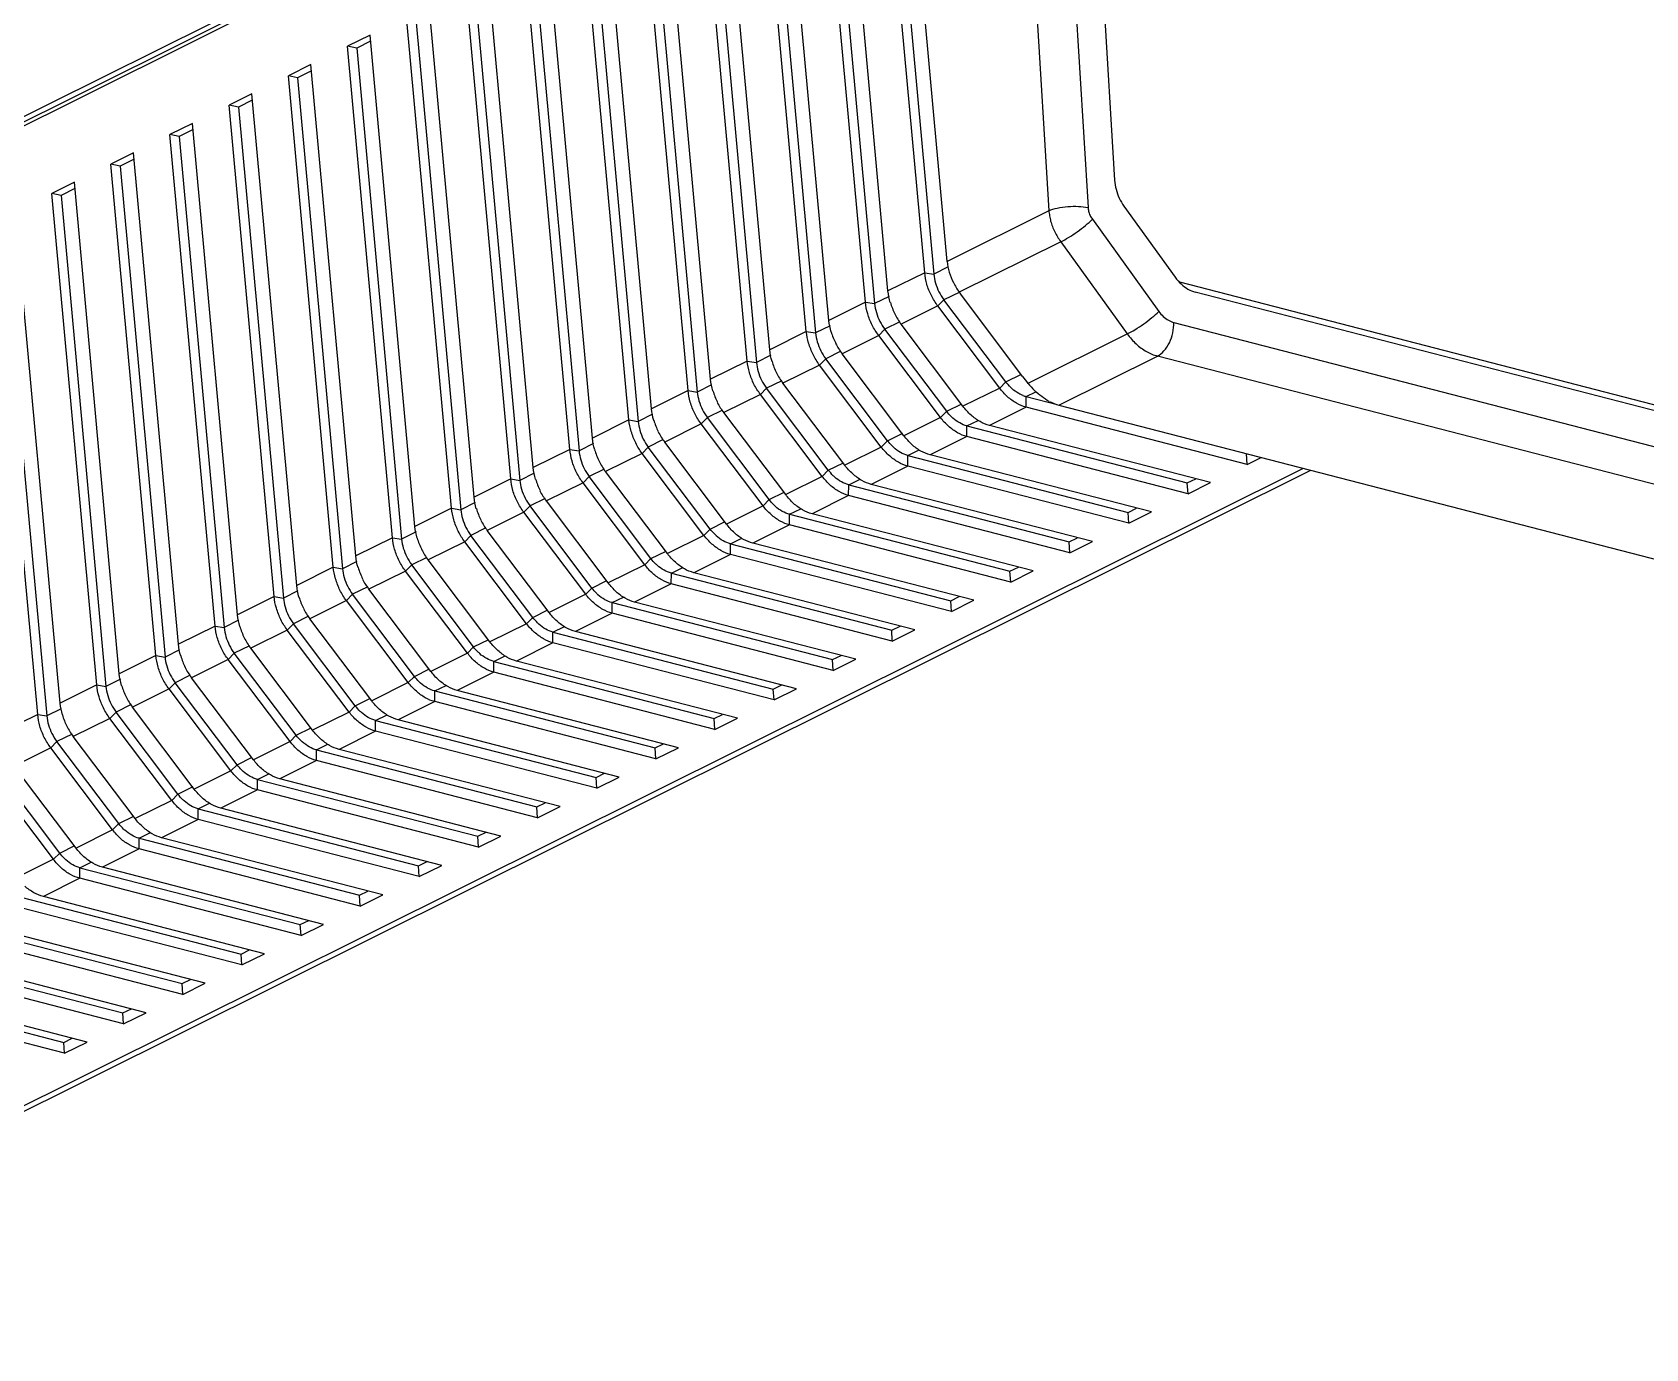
# Model space of a CAD drawing. Header units: millimetres. Extents: x 10368 to 13229, y -13270 to -11269.
# Drawn here: x 10599.3 to 10712.6, y -12783.4 to -12691 of the extents above; entities that cross this region are included whole.
import ezdxf

# ---------------------------------------------------------------- set-up
doc = ezdxf.new("R2010")
doc.units = ezdxf.units.MM

# ---------------------------------------------------------------- blocks, each defined once
blk = doc.blocks.new('*u3')
at = {"color": 7, "linetype": 'Continuous'}
for p, q in [((196.02, 80.78), (16.65, -8.53)), ((197.41, 81.11), (17.13, -8.66)), ((32.91, -12.73), (-218.8, 52.31)), ((-225.15, 49.14), (26.55, -15.9)), ((25.49, -18.07), (-226.21, 46.97)), ((-224.7, 44.27), (24.11, -20.03)), ((35.4, -63.03), (231.58, 34.65)), ((231.97, 35.08), (35.83, -62.58)), ((232.04, 34.53), (35.87, -63.15)), ((97.09, 29.09), (95.63, 28.37)), ((95.63, 28.37), (109.9, 24.68)), ((97.13, 28.39), (96.59, 28.12)), ((97.09, 29.09), (97.13, 28.39)), ((97.09, 29.09), (111.36, 25.41)), ((111.36, 24.72), (97.13, 28.39)), ((93.27, 27.19), (91.82, 26.47)), ((93.27, 27.19), (93.32, 26.49)), ((93.27, 27.19), (107.54, 23.51)), ((91.82, 26.47), (106.09, 22.78)), ((93.32, 26.49), (92.77, 26.22)), ((107.54, 22.82), (93.32, 26.49)), ((89.46, 25.29), (88, 24.57)), ((89.46, 25.29), (89.5, 24.59)), ((89.46, 25.29), (103.73, 21.61)), ((88, 24.57), (102.27, 20.88)), ((89.5, 24.59), (88.96, 24.32)), ((103.72, 20.92), (89.5, 24.59)), ((85.64, 23.39), (84.18, 22.67)), ((85.64, 23.39), (85.68, 22.69)), ((85.64, 23.39), (99.91, 19.71)), ((84.18, 22.67), (98.45, 18.98)), ((85.68, 22.69), (85.14, 22.42)), ((99.91, 19.02), (85.68, 22.69)), ((81.82, 21.49), (80.37, 20.77)), ((81.82, 21.49), (81.87, 20.79)), ((81.82, 21.49), (96.09, 17.8)), ((80.37, 20.77), (94.64, 17.08)), ((81.87, 20.79), (81.32, 20.52)), ((96.09, 17.12), (81.87, 20.79)), ((78.01, 19.59), (76.55, 18.87)), ((76.55, 18.87), (90.82, 15.18)), ((78.05, 18.89), (77.51, 18.62)), ((78.01, 19.59), (78.05, 18.89)), ((78.01, 19.59), (92.28, 15.9)), ((92.27, 15.22), (78.05, 18.89)), ((96.09, 17.8), (98.45, 18.98)), ((96.09, 17.8), (96.09, 17.12)), ((97.8, 16.57), (100.16, 17.75)), ((74.19, 17.69), (72.73, 16.97)), ((72.73, 16.97), (87, 13.28)), ((74.23, 16.99), (73.69, 16.72)), ((74.19, 17.69), (74.23, 16.99)), ((74.19, 17.69), (88.46, 14)), ((88.46, 13.32), (74.23, 16.99)), ((92.28, 15.9), (94.64, 17.08)), ((96.09, 17.12), (95.36, 16.75)), ((70.37, 15.79), (68.92, 15.07)), ((70.37, 15.79), (70.42, 15.09)), ((70.37, 15.79), (84.64, 12.1)), ((92.28, 15.9), (92.27, 15.22)), ((93.98, 14.67), (96.34, 15.85)), ((96.34, 15.85), (100.34, 10.56)), ((97.4, 16.17), (96.43, 15.68)), ((97.8, 16.57), (97.4, 16.17)), ((97.4, 16.17), (101.39, 10.88)), ((97.8, 16.57), (101.79, 11.28)), ((68.92, 15.07), (83.19, 11.38)), ((70.42, 15.09), (69.87, 14.82)), ((84.64, 11.42), (70.42, 15.09)), ((88.46, 14), (90.82, 15.18)), ((92.27, 15.22), (91.54, 14.85)), ((93.98, 14.67), (93.59, 14.27)), ((93.98, 14.67), (97.97, 9.38)), ((66.56, 13.89), (65.1, 13.17)), ((66.56, 13.89), (66.6, 13.19)), ((66.56, 13.89), (80.83, 10.2)), ((88.46, 14), (88.46, 13.32)), ((90.16, 12.77), (92.53, 13.95)), ((92.53, 13.95), (96.52, 8.66)), ((93.59, 14.27), (92.61, 13.78)), ((93.59, 14.27), (97.58, 8.98)), ((65.1, 13.17), (79.37, 9.48)), ((66.6, 13.19), (66.06, 12.92)), ((80.82, 9.52), (66.6, 13.19)), ((84.64, 12.1), (87, 13.28)), ((88.46, 13.32), (87.72, 12.95)), ((90.16, 12.77), (89.77, 12.37)), ((90.16, 12.77), (94.16, 7.48)), ((62.74, 11.99), (61.28, 11.27)), ((62.74, 11.99), (62.78, 11.29)), ((62.74, 11.99), (77.01, 8.3)), ((84.64, 12.1), (84.64, 11.42)), ((86.35, 10.87), (88.71, 12.05)), ((88.71, 12.05), (92.7, 6.76)), ((89.77, 12.37), (88.79, 11.88)), ((89.77, 12.37), (93.76, 7.08)), ((61.28, 11.27), (75.55, 7.58)), ((62.78, 11.29), (62.24, 11.02)), ((77.01, 7.62), (62.78, 11.29)), ((80.83, 10.2), (83.19, 11.38)), ((84.64, 11.42), (83.91, 11.05)), ((85.95, 10.47), (84.98, 9.98)), ((86.35, 10.87), (85.95, 10.47)), ((85.95, 10.47), (89.94, 5.18)), ((86.35, 10.87), (90.34, 5.58)), ((97.97, 9.38), (100.34, 10.56)), ((58.92, 10.09), (57.47, 9.37)), ((58.97, 9.39), (58.42, 9.12)), ((58.92, 10.09), (58.97, 9.39)), ((58.92, 10.09), (73.19, 6.4)), ((73.19, 5.71), (58.97, 9.39)), ((77.01, 8.3), (79.37, 9.48)), ((80.82, 9.52), (80.09, 9.15)), ((80.83, 10.2), (80.82, 9.52)), ((82.53, 8.97), (84.89, 10.15)), ((84.89, 10.15), (88.89, 4.86)), ((97.97, 9.38), (97.58, 8.98)), ((57.47, 9.37), (71.74, 5.68)), ((82.14, 8.57), (81.16, 8.08)), ((82.53, 8.97), (82.14, 8.57)), ((82.14, 8.57), (86.13, 3.28)), ((82.53, 8.97), (86.52, 3.68)), ((94.16, 7.48), (96.52, 8.66)), ((96.6, 8.49), (97.58, 8.98)), ((98.82, 7.23), (101.18, 8.4)), ((55.11, 8.19), (53.65, 7.47)), ((53.65, 7.47), (67.92, 3.78)), ((55.15, 7.49), (54.61, 7.22)), ((55.11, 8.19), (55.15, 7.49)), ((55.11, 8.19), (69.38, 4.5)), ((69.37, 3.81), (55.15, 7.49)), ((73.19, 6.4), (75.55, 7.58)), ((77.01, 7.62), (76.27, 7.25)), ((77.01, 8.3), (77.01, 7.62)), ((78.72, 7.07), (81.08, 8.25)), ((81.08, 8.25), (85.07, 2.95)), ((94.16, 7.48), (93.76, 7.08)), ((97.3, 6.86), (98.23, 7.32)), ((101.13, -24.36), (98.23, 7.32)), ((98.82, 7.23), (98.23, 7.32)), ((51.29, 6.29), (49.84, 5.57)), ((51.29, 6.29), (51.34, 5.59)), ((51.29, 6.29), (65.56, 2.6)), ((73.19, 6.4), (73.19, 5.71)), ((74.9, 5.17), (77.26, 6.35)), ((77.26, 6.35), (81.25, 1.05)), ((78.32, 6.67), (77.34, 6.18)), ((78.72, 7.07), (78.32, 6.67)), ((78.32, 6.67), (82.31, 1.38)), ((78.72, 7.07), (82.71, 1.78)), ((90.34, 5.58), (92.7, 6.76)), ((92.78, 6.59), (93.76, 7.08)), ((95, 5.32), (97.37, 6.5)), ((97.37, 6.5), (100.27, -25.21)), ((98.82, 7.23), (101.73, -24.48)), ((49.84, 5.57), (64.11, 1.88)), ((51.34, 5.59), (50.79, 5.32)), ((65.56, 1.91), (51.34, 5.59)), ((69.38, 4.5), (71.74, 5.68)), ((73.19, 5.71), (72.46, 5.35)), ((90.34, 5.58), (89.94, 5.18)), ((93.48, 4.96), (94.41, 5.42)), ((97.31, -26.26), (94.41, 5.42)), ((95, 5.32), (94.41, 5.42)), ((95, 5.32), (97.91, -26.39)), ((47.47, 4.39), (46.02, 3.66)), ((47.47, 4.39), (47.52, 3.69)), ((47.47, 4.39), (61.74, 0.7)), ((69.38, 4.5), (69.37, 3.81)), ((71.08, 3.27), (73.44, 4.45)), ((73.44, 4.45), (77.44, -0.85)), ((74.5, 4.77), (73.53, 4.28)), ((74.9, 5.17), (74.5, 4.77)), ((74.5, 4.77), (78.49, -0.53)), ((74.9, 5.17), (78.89, -0.12)), ((86.52, 3.68), (88.89, 4.86)), ((88.97, 4.69), (89.94, 5.18)), ((91.19, 3.42), (93.55, 4.6)), ((93.55, 4.6), (96.45, -27.11)), ((46.02, 3.66), (60.29, -0.02)), ((47.52, 3.69), (46.97, 3.42)), ((61.74, 0.01), (47.52, 3.69)), ((65.56, 2.6), (67.92, 3.78)), ((69.37, 3.81), (68.64, 3.45)), ((71.08, 3.27), (70.69, 2.87)), ((71.08, 3.27), (75.07, -2.02)), ((85.15, 2.79), (86.13, 3.28)), ((86.52, 3.68), (86.13, 3.28)), ((89.67, 3.06), (90.6, 3.52)), ((93.5, -28.16), (90.6, 3.52)), ((91.19, 3.42), (90.6, 3.52)), ((91.19, 3.42), (94.09, -28.29)), ((43.66, 2.49), (42.2, 1.76)), ((43.66, 2.49), (43.7, 1.79)), ((43.66, 2.49), (57.93, -1.2)), ((65.56, 2.6), (65.56, 1.91)), ((67.27, 1.37), (69.63, 2.55)), ((69.63, 2.55), (73.62, -2.75)), ((70.69, 2.87), (69.71, 2.38)), ((70.69, 2.87), (74.68, -2.43)), ((82.71, 1.78), (85.07, 2.95)), ((87.37, 1.52), (89.73, 2.7)), ((89.73, 2.7), (92.64, -29.01)), ((42.2, 1.76), (56.47, -1.92)), ((43.7, 1.79), (43.16, 1.52)), ((57.92, -1.89), (43.7, 1.79)), ((61.74, 0.7), (64.11, 1.88)), ((65.56, 1.91), (64.82, 1.55)), ((67.27, 1.37), (66.87, 0.97)), ((67.27, 1.37), (71.26, -3.92)), ((78.89, -0.12), (81.25, 1.05)), ((81.33, 0.89), (82.31, 1.38)), ((82.71, 1.78), (82.31, 1.38)), ((85.85, 1.15), (86.78, 1.62)), ((89.68, -30.06), (86.78, 1.62)), ((87.37, 1.52), (86.78, 1.62)), ((87.37, 1.52), (90.28, -30.19)), ((39.84, 0.59), (38.39, -0.14)), ((39.84, 0.59), (39.89, -0.11)), ((39.84, 0.59), (54.11, -3.1)), ((61.74, 0.01), (61.01, -0.35)), ((61.74, 0.7), (61.74, 0.01)), ((63.45, -0.53), (65.81, 0.65)), ((65.81, 0.65), (69.8, -4.65)), ((66.87, 0.97), (65.89, 0.48)), ((66.87, 0.97), (70.86, -4.33)), ((83.56, -0.38), (85.92, 0.8)), ((85.92, 0.8), (88.82, -30.91)), ((38.39, -0.14), (52.66, -3.82)), ((39.89, -0.11), (39.34, -0.38)), ((54.11, -3.79), (39.89, -0.11)), ((57.93, -1.2), (60.29, -0.02)), ((63.05, -0.93), (62.08, -1.42)), ((63.45, -0.53), (63.05, -0.93)), ((63.05, -0.93), (67.04, -6.23)), ((63.45, -0.53), (67.44, -5.82)), ((75.07, -2.02), (77.44, -0.85)), ((77.52, -1.01), (78.49, -0.53)), ((78.89, -0.12), (78.49, -0.53)), ((82.03, -0.75), (82.96, -0.28)), ((85.86, -31.96), (82.96, -0.28)), ((83.56, -0.38), (82.96, -0.28)), ((83.56, -0.38), (86.46, -32.09)), ((36.02, -1.31), (34.57, -2.04)), ((34.57, -2.04), (48.84, -5.72)), ((36.07, -2.01), (35.52, -2.28)), ((36.02, -1.31), (36.07, -2.01)), ((36.02, -1.31), (50.29, -5)), ((50.29, -5.69), (36.07, -2.01)), ((54.11, -3.1), (56.47, -1.92)), ((57.92, -1.89), (57.19, -2.25)), ((57.93, -1.2), (57.92, -1.89)), ((59.63, -2.43), (61.99, -1.26)), ((61.99, -1.26), (65.99, -6.55)), ((75.07, -2.02), (74.68, -2.43)), ((79.74, -2.28), (82.1, -1.1)), ((82.1, -1.1), (85, -32.81)), ((54.11, -3.1), (54.11, -3.79)), ((59.24, -2.83), (58.26, -3.32)), ((59.63, -2.43), (59.24, -2.83)), ((59.24, -2.83), (63.23, -8.13)), ((59.63, -2.43), (63.62, -7.72)), ((71.26, -3.92), (73.62, -2.75)), ((73.7, -2.91), (74.68, -2.43)), ((75.92, -4.18), (78.28, -3)), ((78.22, -2.65), (79.15, -2.18)), ((78.28, -3), (81.19, -34.71)), ((82.05, -33.86), (79.15, -2.18)), ((79.74, -2.28), (79.15, -2.18)), ((79.74, -2.28), (82.64, -33.99)), ((32.21, -3.21), (30.75, -3.94)), ((30.75, -3.94), (45.02, -7.62)), ((32.25, -3.91), (31.71, -4.18)), ((32.21, -3.21), (32.25, -3.91)), ((32.21, -3.21), (46.48, -6.9)), ((46.47, -7.59), (32.25, -3.91)), ((50.29, -5), (52.66, -3.82)), ((54.11, -3.79), (53.37, -4.15)), ((55.82, -4.33), (58.18, -3.16)), ((58.18, -3.16), (62.17, -8.45)), ((71.26, -3.92), (70.86, -4.33)), ((74.4, -4.55), (75.33, -4.08)), ((78.23, -35.76), (75.33, -4.08)), ((75.92, -4.18), (75.33, -4.08)), ((28.39, -5.11), (26.94, -5.84)), ((28.39, -5.11), (28.44, -5.81)), ((28.39, -5.11), (42.66, -8.8)), ((50.29, -5), (50.29, -5.69)), ((52, -6.23), (54.36, -5.06)), ((54.36, -5.06), (58.35, -10.35)), ((55.42, -4.73), (54.44, -5.22)), ((55.82, -4.33), (55.42, -4.73)), ((55.42, -4.73), (59.41, -10.03)), ((55.82, -4.33), (59.81, -9.62)), ((67.44, -5.82), (69.8, -4.65)), ((69.89, -4.81), (70.86, -4.33)), ((72.11, -6.08), (74.47, -4.9)), ((74.47, -4.9), (77.37, -36.61)), ((75.92, -4.18), (78.83, -35.89)), ((26.94, -5.84), (41.21, -9.52)), ((28.44, -5.81), (27.89, -6.08)), ((42.66, -9.49), (28.44, -5.81)), ((46.48, -6.9), (48.84, -5.72)), ((50.29, -5.69), (49.56, -6.05)), ((52, -6.23), (51.6, -6.64)), ((52, -6.23), (55.99, -11.52)), ((66.07, -6.71), (67.04, -6.23)), ((67.44, -5.82), (67.04, -6.23)), ((70.58, -6.45), (71.51, -5.98)), ((74.41, -37.66), (71.51, -5.98)), ((72.11, -6.08), (71.51, -5.98)), ((72.11, -6.08), (75.01, -37.79)), ((24.57, -7.01), (23.12, -7.74)), ((24.57, -7.01), (24.62, -7.71)), ((24.57, -7.01), (38.84, -10.7)), ((46.48, -6.9), (46.47, -7.59)), ((48.18, -8.13), (50.54, -6.96)), ((50.54, -6.96), (54.54, -12.25)), ((51.6, -6.64), (50.63, -7.12)), ((51.6, -6.64), (55.59, -11.93)), ((63.62, -7.72), (65.99, -6.55)), ((68.29, -7.98), (70.65, -6.8)), ((70.65, -6.8), (73.56, -38.51)), ((23.12, -7.74), (37.39, -11.42)), ((24.62, -7.71), (24.08, -7.98)), ((38.84, -11.39), (24.62, -7.71)), ((42.66, -8.8), (45.02, -7.62)), ((46.47, -7.59), (45.74, -7.95)), ((48.18, -8.13), (47.79, -8.54)), ((48.18, -8.13), (52.17, -13.42)), ((62.25, -8.61), (63.23, -8.13)), ((63.62, -7.72), (63.23, -8.13)), ((66.77, -8.35), (67.7, -7.88)), ((70.6, -39.56), (67.7, -7.88)), ((68.29, -7.98), (67.7, -7.88)), ((68.29, -7.98), (71.19, -39.69)), ((20.76, -8.91), (19.86, -9.36)), ((20.76, -8.91), (20.8, -9.61)), ((20.76, -8.91), (35.03, -12.6)), ((42.66, -8.8), (42.66, -9.49)), ((44.37, -10.03), (46.73, -8.86)), ((46.73, -8.86), (50.72, -14.15)), ((47.79, -8.54), (46.81, -9.02)), ((47.79, -8.54), (51.78, -13.83)), ((59.81, -9.62), (62.17, -8.45)), ((64.47, -9.88), (66.83, -8.7)), ((66.83, -8.7), (69.74, -40.41)), ((-15, -10.29), (25.11, -20.66)), ((38.84, -10.7), (41.21, -9.52)), ((42.66, -9.49), (41.92, -9.85)), ((44.37, -10.03), (43.97, -10.44)), ((44.37, -10.03), (48.36, -15.32)), ((55.99, -11.52), (58.35, -10.35)), ((58.44, -10.51), (59.41, -10.03)), ((59.81, -9.62), (59.41, -10.03)), ((62.95, -10.25), (63.88, -9.78)), ((66.78, -41.46), (63.88, -9.78)), ((64.47, -9.88), (63.88, -9.78)), ((64.47, -9.88), (67.38, -41.59)), ((35.03, -12.6), (37.39, -11.42)), ((38.84, -11.39), (38.11, -11.75)), ((38.84, -10.7), (38.84, -11.39)), ((40.55, -11.93), (42.91, -10.76)), ((42.91, -10.76), (46.9, -16.05)), ((43.97, -10.44), (42.99, -10.92)), ((43.97, -10.44), (47.96, -15.73)), ((60.66, -11.78), (63.02, -10.6)), ((63.02, -10.6), (65.92, -42.31)), ((40.15, -12.34), (39.18, -12.82)), ((40.55, -11.93), (40.15, -12.34)), ((40.15, -12.34), (44.14, -17.63)), ((40.55, -11.93), (44.54, -17.23)), ((52.17, -13.42), (54.54, -12.25)), ((54.62, -12.41), (55.59, -11.93)), ((55.99, -11.52), (55.59, -11.93)), ((59.13, -12.15), (60.06, -11.68)), ((62.96, -43.37), (60.06, -11.68)), ((60.66, -11.78), (60.06, -11.68)), ((60.66, -11.78), (63.56, -43.49)), ((32.91, -12.73), (26.55, -15.9)), ((35.02, -13.29), (33.02, -12.77)), ((35.02, -13.29), (34.4, -13.6)), ((35.03, -12.6), (35.02, -13.29)), ((36.73, -13.83), (39.1, -12.66)), ((39.1, -12.66), (43.09, -17.95)), ((52.17, -13.42), (51.78, -13.83)), ((56.84, -13.68), (59.2, -12.5)), ((59.2, -12.5), (62.11, -44.21)), ((34.9, -14.14), (28.5, -17.33)), ((36.34, -14.24), (35.32, -14.74)), ((36.73, -13.83), (36.34, -14.24)), ((36.34, -14.24), (40.33, -19.53)), ((36.73, -13.83), (40.72, -19.13)), ((48.36, -15.32), (50.72, -14.15)), ((50.8, -14.31), (51.78, -13.83)), ((53.02, -15.58), (55.39, -14.4)), ((55.32, -14.05), (56.25, -13.58)), ((55.39, -14.4), (58.29, -46.11)), ((59.15, -45.27), (56.25, -13.58)), ((56.84, -13.68), (56.25, -13.58)), ((56.84, -13.68), (59.74, -45.39)), ((35.25, -14.59), (39.24, -19.89)), ((48.36, -15.32), (47.96, -15.73)), ((51.5, -15.95), (52.43, -15.49)), ((55.33, -47.17), (52.43, -15.49)), ((53.02, -15.58), (52.43, -15.49)), ((53.02, -15.58), (55.93, -47.29)), ((44.54, -17.23), (46.9, -16.05)), ((46.99, -16.21), (47.96, -15.73)), ((49.21, -17.48), (51.57, -16.3)), ((51.57, -16.3), (54.47, -48.01)), ((32.79, -23.28), (28.5, -17.33)), ((43.17, -18.11), (44.14, -17.63)), ((44.54, -17.23), (44.14, -17.63)), ((47.68, -17.85), (48.61, -17.39)), ((51.52, -49.07), (48.61, -17.39)), ((49.21, -17.48), (48.61, -17.39)), ((49.21, -17.48), (52.11, -49.19)), ((40.72, -19.13), (43.09, -17.95)), ((45.39, -19.38), (47.75, -18.2)), ((47.75, -18.2), (50.66, -49.91)), ((30.75, -24.73), (26.46, -18.78)), ((39.31, -20.03), (40.33, -19.53)), ((40.72, -19.13), (40.33, -19.53)), ((43.87, -19.75), (44.8, -19.29)), ((47.7, -50.97), (44.8, -19.29)), ((45.39, -19.38), (44.8, -19.29)), ((45.39, -19.38), (48.29, -51.09)), ((32.79, -23.28), (39.34, -20.02)), ((39.24, -19.89), (39.29, -19.96)), ((39.29, -19.96), (39.34, -20.02)), ((41.57, -21.28), (43.94, -20.1)), ((43.94, -20.1), (46.84, -51.81)), ((28.71, -25.57), (25.4, -20.98)), ((40.05, -21.65), (40.98, -21.19)), ((43.88, -52.87), (40.98, -21.19)), ((41.57, -21.28), (40.98, -21.19)), ((41.57, -21.28), (44.48, -52.99)), ((33.56, -25.28), (40.12, -22.01)), ((40.12, -22.01), (43.02, -53.71)), ((33.3, -62.79), (31.03, -25.49)), ((35.83, -62.58), (33.56, -25.28)), ((96.42, -26.71), (97.31, -26.26)), ((96.45, -27.11), (97.91, -26.39)), ((97.31, -26.26), (97.91, -26.39)), ((31.46, -62.32), (29.32, -27.25)), ((92.6, -28.61), (93.5, -28.16)), ((92.64, -29.01), (94.09, -28.29)), ((93.5, -28.16), (94.09, -28.29)), ((88.78, -30.51), (89.68, -30.06)), ((88.82, -30.91), (90.28, -30.19)), ((89.68, -30.06), (90.28, -30.19)), ((84.97, -32.41), (85.86, -31.96)), ((85, -32.81), (86.46, -32.09)), ((85.86, -31.96), (86.46, -32.09)), ((81.15, -34.31), (82.05, -33.86)), ((81.19, -34.71), (82.64, -33.99)), ((82.05, -33.86), (82.64, -33.99)), ((77.33, -36.21), (78.23, -35.76)), ((77.37, -36.61), (78.83, -35.89)), ((78.23, -35.76), (78.83, -35.89))]:
    blk.add_line(p, q, dxfattribs=at)
for centre, radius, start, end in [((93.03, 6.03), 4.37, 26.6131, 36.9739), ((93.04, 6.03), 4.36, 16.3163, 26.6926), ((89.21, 4.13), 4.37, 26.6131, 36.9739), ((89.22, 4.13), 4.36, 16.3163, 26.6926), ((85.4, 2.23), 4.37, 26.6131, 36.9739), ((85.4, 2.23), 4.36, 16.3163, 26.6926), ((81.58, 0.33), 4.37, 26.6131, 36.9739), ((81.59, 0.32), 4.36, 16.3163, 26.6926), ((77.76, -1.57), 4.37, 26.6131, 36.9739), ((77.77, -1.58), 4.36, 16.3163, 26.6926), ((73.95, -3.47), 4.37, 26.6131, 36.9739), ((73.95, -3.48), 4.36, 16.3163, 26.6926), ((70.13, -5.37), 4.37, 26.6131, 36.9739), ((70.14, -5.38), 4.36, 16.3163, 26.6926), ((66.31, -7.27), 4.37, 26.6131, 36.9739), ((66.32, -7.28), 4.36, 16.3163, 26.6926), ((62.5, -9.17), 4.37, 26.6131, 36.9739), ((62.5, -9.18), 4.36, 16.3163, 26.6926), ((58.68, -11.07), 4.37, 26.6131, 36.9739), ((58.69, -11.08), 4.36, 16.3163, 26.6926), ((54.86, -12.97), 4.37, 26.6131, 36.9739), ((54.87, -12.98), 4.36, 16.3163, 26.6926), ((51.05, -14.87), 4.37, 26.6131, 36.9739), ((34.57, -15.05), 1.82, 68.7738, 75.4435), ((51.05, -14.88), 4.36, 16.3163, 26.6926), ((31.23, -16.98), 4.64, 37.6361, 45.4183), ((-3.98, -44.18), 49.14, 37.0296, 37.6915), ((47.23, -16.77), 4.37, 26.6131, 36.9739), ((47.24, -16.78), 4.36, 16.3163, 26.6926), ((43.41, -18.68), 4.37, 26.6131, 36.9739), ((43.42, -18.68), 4.36, 16.3163, 26.6926), ((39.6, -20.58), 4.37, 26.6131, 36.9739), ((39.6, -20.58), 4.36, 16.3163, 26.6926)]:
    blk.add_arc(centre, radius, start, end, dxfattribs=at)
blk.add_ellipse((33.29, -15.97), major_axis=(-1.91, 3.06), ratio=0.667797, start_param=-0.835977, end_param=-0.612402, dxfattribs=at)
for points, start_tangent, end_tangent in [([(98.45, 18.98), (99.06, 18.73)], (0.968198, -0.250186), (0.871993, -0.489518)), ([(96.09, 17.8), (96.7, 17.56), (97.28, 17.14), (97.8, 16.57)], (0.968198, -0.250186), (0.602192, -0.798351)), ([(99.06, 18.73), (99.65, 18.31)], (0.871993, -0.489518), (0.744298, -0.667848)), ([(94.64, 17.08), (95.25, 16.83)], (0.968198, -0.250186), (0.871993, -0.489518)), ([(95.25, 16.83), (95.83, 16.41)], (0.871993, -0.489518), (0.744298, -0.667848)), ([(96.09, 17.12), (96.56, 16.93)], (0.968198, -0.250186), (0.871993, -0.489518)), ([(96.56, 16.93), (97.01, 16.6), (97.09, 16.53)], (0.871993, -0.489518), (0.718252, -0.695783)), ([(92.28, 15.9), (92.89, 15.65), (93.47, 15.24), (93.98, 14.67)], (0.968198, -0.250186), (0.602192, -0.798351)), ([(95.83, 16.41), (96.34, 15.85)], (0.744298, -0.667848), (0.602192, -0.798351)), ([(97.09, 16.53), (97.4, 16.17)], (0.718252, -0.695783), (0.602192, -0.798351)), ([(90.82, 15.18), (91.43, 14.93)], (0.968198, -0.250186), (0.871993, -0.489518)), ([(91.43, 14.93), (92.01, 14.51)], (0.871993, -0.489518), (0.744298, -0.667848)), ([(92.27, 15.22), (92.74, 15.02)], (0.968198, -0.250186), (0.871993, -0.489518)), ([(92.74, 15.02), (93.19, 14.7), (93.27, 14.63)], (0.871993, -0.489518), (0.718252, -0.695783)), ([(93.27, 14.63), (93.59, 14.27)], (0.718252, -0.695783), (0.602192, -0.798351)), ([(88.46, 14), (89.07, 13.75), (89.65, 13.33), (90.16, 12.77)], (0.968198, -0.250186), (0.602192, -0.798351)), ([(92.01, 14.51), (92.53, 13.95)], (0.744298, -0.667848), (0.602192, -0.798351)), ([(87, 13.28), (87.61, 13.03)], (0.968198, -0.250186), (0.871993, -0.489518)), ([(87.61, 13.03), (88.2, 12.61)], (0.871993, -0.489518), (0.744298, -0.667848)), ([(88.2, 12.61), (88.71, 12.05)], (0.744298, -0.667848), (0.602192, -0.798351)), ([(88.46, 13.32), (88.93, 13.12)], (0.968198, -0.250186), (0.871993, -0.489518)), ([(88.93, 13.12), (89.37, 12.8), (89.45, 12.73)], (0.871993, -0.489518), (0.718252, -0.695783)), ([(89.45, 12.73), (89.77, 12.37)], (0.718252, -0.695783), (0.602192, -0.798351)), ([(84.64, 12.1), (85.25, 11.85), (85.83, 11.43), (86.35, 10.87)], (0.968198, -0.250186), (0.602192, -0.798351)), ([(83.19, 11.38), (83.8, 11.13)], (0.968198, -0.250186), (0.871993, -0.489518)), ([(83.8, 11.13), (84.38, 10.71)], (0.871993, -0.489518), (0.744298, -0.667848)), ([(84.38, 10.71), (84.89, 10.15)], (0.744298, -0.667848), (0.602192, -0.798351)), ([(84.64, 11.42), (85.11, 11.22)], (0.968198, -0.250186), (0.871993, -0.489518)), ([(85.11, 11.22), (85.56, 10.9), (85.64, 10.83)], (0.871993, -0.489518), (0.718252, -0.695783)), ([(85.64, 10.83), (85.95, 10.47)], (0.718252, -0.695783), (0.602192, -0.798351)), ([(79.37, 9.48), (79.98, 9.23)], (0.968198, -0.250186), (0.871993, -0.489518)), ([(80.82, 9.52), (81.29, 9.32)], (0.968198, -0.250186), (0.871993, -0.489518)), ([(80.83, 10.2), (81.44, 9.95), (82.02, 9.53), (82.53, 8.97)], (0.968198, -0.250186), (0.602192, -0.798351)), ([(97.97, 9.38), (98.39, 8.71), (98.68, 7.98), (98.82, 7.23)], (0.602192, -0.798351), (0.091185, -0.995834)), ([(79.98, 9.23), (80.56, 8.81)], (0.871993, -0.489518), (0.744298, -0.667848)), ([(80.56, 8.81), (81.08, 8.25)], (0.744298, -0.667848), (0.602192, -0.798351)), ([(81.29, 9.32), (81.74, 9), (81.82, 8.93)], (0.871993, -0.489518), (0.718252, -0.695783)), ([(81.82, 8.93), (82.14, 8.57)], (0.718252, -0.695783), (0.602192, -0.798351)), ([(98.23, 7.32), (98.12, 7.9), (97.9, 8.46), (97.58, 8.98)], (-0.091185, 0.995834), (-0.602192, 0.798351)), ([(75.55, 7.58), (76.16, 7.33)], (0.968198, -0.250186), (0.871993, -0.489518)), ([(76.16, 7.33), (76.75, 6.91)], (0.871993, -0.489518), (0.744298, -0.667848)), ([(77.01, 8.3), (77.62, 8.05), (78.2, 7.63), (78.72, 7.07)], (0.968198, -0.250186), (0.602192, -0.798351)), ([(77.01, 7.62), (77.48, 7.42)], (0.968198, -0.250186), (0.871993, -0.489518)), ([(77.48, 7.42), (77.92, 7.1), (78, 7.03)], (0.871993, -0.489518), (0.718252, -0.695783)), ([(94.16, 7.48), (94.57, 6.81), (94.86, 6.08), (95.01, 5.32)], (0.602192, -0.798351), (0.091185, -0.995834)), ([(73.19, 6.4), (73.8, 6.15), (74.38, 5.73), (74.9, 5.17)], (0.968198, -0.250186), (0.602192, -0.798351)), ([(76.75, 6.91), (77.26, 6.35)], (0.744298, -0.667848), (0.602192, -0.798351)), ([(78, 7.03), (78.32, 6.67)], (0.718252, -0.695783), (0.602192, -0.798351)), ([(94.41, 5.42), (94.3, 6), (94.08, 6.56), (93.76, 7.08)], (-0.091185, 0.995834), (-0.602192, 0.798351)), ([(97.22, 7.25), (97.37, 6.5)], (0.28024, -0.95993), (0.091185, -0.995834)), ([(71.74, 5.68), (72.35, 5.43)], (0.968198, -0.250186), (0.871993, -0.489518)), ([(72.35, 5.43), (72.93, 5.01)], (0.871993, -0.489518), (0.744298, -0.667848)), ([(73.19, 5.71), (73.66, 5.52)], (0.968198, -0.250186), (0.871993, -0.489518)), ([(73.66, 5.52), (74.11, 5.2), (74.19, 5.13)], (0.871993, -0.489518), (0.718252, -0.695783)), ([(90.34, 5.58), (90.76, 4.91), (91.04, 4.17), (91.19, 3.42)], (0.602192, -0.798351), (0.091185, -0.995834)), ([(93.41, 5.35), (93.55, 4.6)], (0.28024, -0.95993), (0.091185, -0.995834)), ([(69.38, 4.5), (69.99, 4.25), (70.57, 3.83), (71.08, 3.27)], (0.968198, -0.250186), (0.602192, -0.798351)), ([(72.93, 5.01), (73.44, 4.45)], (0.744298, -0.667848), (0.602192, -0.798351)), ([(74.19, 5.13), (74.5, 4.77)], (0.718252, -0.695783), (0.602192, -0.798351)), ([(90.6, 3.52), (90.49, 4.1), (90.26, 4.66), (89.94, 5.18)], (-0.091185, 0.995834), (-0.602192, 0.798351)), ([(67.92, 3.78), (68.53, 3.53)], (0.968198, -0.250186), (0.871993, -0.489518)), ([(68.53, 3.53), (69.11, 3.11)], (0.871993, -0.489518), (0.744298, -0.667848)), ([(69.37, 3.81), (69.84, 3.62)], (0.968198, -0.250186), (0.871993, -0.489518)), ([(69.84, 3.62), (70.29, 3.3), (70.37, 3.22)], (0.871993, -0.489518), (0.718252, -0.695783)), ([(70.37, 3.22), (70.69, 2.87)], (0.718252, -0.695783), (0.602192, -0.798351)), ([(86.78, 1.62), (86.67, 2.2), (86.45, 2.76), (86.13, 3.28)], (-0.091185, 0.995834), (-0.602192, 0.798351)), ([(86.52, 3.68), (86.94, 3.01), (87.23, 2.27), (87.37, 1.52)], (0.602192, -0.798351), (0.091185, -0.995834)), ([(89.59, 3.45), (89.73, 2.7)], (0.28024, -0.95993), (0.091185, -0.995834)), ([(65.56, 2.6), (66.17, 2.35), (66.75, 1.93), (67.27, 1.37)], (0.968198, -0.250186), (0.602192, -0.798351)), ([(69.11, 3.11), (69.63, 2.55)], (0.744298, -0.667848), (0.602192, -0.798351)), ([(64.11, 1.88), (64.72, 1.63)], (0.968198, -0.250186), (0.871993, -0.489518)), ([(64.72, 1.63), (65.3, 1.21)], (0.871993, -0.489518), (0.744298, -0.667848)), ([(65.3, 1.21), (65.81, 0.65)], (0.744298, -0.667848), (0.602192, -0.798351)), ([(65.56, 1.91), (66.03, 1.72)], (0.968198, -0.250186), (0.871993, -0.489518)), ([(66.03, 1.72), (66.47, 1.4), (66.55, 1.32)], (0.871993, -0.489518), (0.718252, -0.695783)), ([(66.55, 1.32), (66.87, 0.97)], (0.718252, -0.695783), (0.602192, -0.798351)), ([(82.96, -0.28), (82.85, 0.29), (82.63, 0.86), (82.31, 1.38)], (-0.091185, 0.995834), (-0.602192, 0.798351)), ([(82.71, 1.78), (83.12, 1.11), (83.41, 0.37), (83.56, -0.38)], (0.602192, -0.798351), (0.091185, -0.995834)), ([(85.77, 1.55), (85.92, 0.8)], (0.28024, -0.95993), (0.091185, -0.995834)), ([(61.74, 0.7), (62.35, 0.45), (62.93, 0.03), (63.45, -0.53)], (0.968198, -0.250186), (0.602192, -0.798351)), ([(61.74, 0.01), (62.21, -0.18)], (0.968198, -0.250186), (0.871993, -0.489518)), ([(60.29, -0.02), (60.9, -0.27)], (0.968198, -0.250186), (0.871993, -0.489518)), ([(60.9, -0.27), (61.48, -0.69)], (0.871993, -0.489518), (0.744298, -0.667848)), ([(61.48, -0.69), (61.99, -1.26)], (0.744298, -0.667848), (0.602192, -0.798351)), ([(62.21, -0.18), (62.66, -0.5), (62.74, -0.58)], (0.871993, -0.489518), (0.718252, -0.695783)), ([(62.74, -0.58), (63.05, -0.93)], (0.718252, -0.695783), (0.602192, -0.798351)), ([(79.15, -2.18), (79.04, -1.61), (78.81, -1.04), (78.49, -0.53)], (-0.091185, 0.995834), (-0.602192, 0.798351)), ([(78.89, -0.12), (79.31, -0.79), (79.59, -1.53), (79.74, -2.28)], (0.602192, -0.798351), (0.091185, -0.995834)), ([(81.96, -0.35), (82.1, -1.1)], (0.28024, -0.95993), (0.091185, -0.995834)), ([(56.47, -1.92), (57.08, -2.17)], (0.968198, -0.250186), (0.871993, -0.489518)), ([(57.92, -1.89), (58.39, -2.08)], (0.968198, -0.250186), (0.871993, -0.489518)), ([(57.93, -1.2), (58.54, -1.45), (59.12, -1.87), (59.63, -2.43)], (0.968198, -0.250186), (0.602192, -0.798351)), ([(58.39, -2.08), (58.84, -2.4), (58.92, -2.48)], (0.871993, -0.489518), (0.718252, -0.695783)), ([(75.07, -2.02), (75.49, -2.69), (75.78, -3.43), (75.92, -4.18)], (0.602192, -0.798351), (0.091185, -0.995834)), ([(54.11, -3.1), (54.72, -3.35), (55.3, -3.77), (55.82, -4.33)], (0.968198, -0.250186), (0.602192, -0.798351)), ([(57.08, -2.17), (57.66, -2.59)], (0.871993, -0.489518), (0.744298, -0.667848)), ([(57.66, -2.59), (58.18, -3.16)], (0.744298, -0.667848), (0.602192, -0.798351)), ([(58.92, -2.48), (59.24, -2.83)], (0.718252, -0.695783), (0.602192, -0.798351)), ([(75.33, -4.08), (75.22, -3.51), (75, -2.94), (74.68, -2.43)], (-0.091185, 0.995834), (-0.602192, 0.798351)), ([(78.14, -2.25), (78.29, -3)], (0.28024, -0.95993), (0.091185, -0.995834)), ([(52.66, -3.82), (53.27, -4.07)], (0.968198, -0.250186), (0.871993, -0.489518)), ([(53.27, -4.07), (53.85, -4.49)], (0.871993, -0.489518), (0.744298, -0.667848)), ([(54.11, -3.79), (54.58, -3.98)], (0.968198, -0.250186), (0.871993, -0.489518)), ([(54.58, -3.98), (55.02, -4.3), (55.1, -4.38)], (0.871993, -0.489518), (0.718252, -0.695783)), ([(71.26, -3.92), (71.67, -4.59), (71.96, -5.33), (72.11, -6.08)], (0.602192, -0.798351), (0.091185, -0.995834)), ([(74.32, -4.15), (74.47, -4.9)], (0.28024, -0.95993), (0.091185, -0.995834)), ([(50.29, -5), (50.9, -5.25), (51.48, -5.67), (52, -6.23)], (0.968198, -0.250186), (0.602192, -0.798351)), ([(53.85, -4.49), (54.36, -5.06)], (0.744298, -0.667848), (0.602192, -0.798351)), ([(55.1, -4.38), (55.42, -4.73)], (0.718252, -0.695783), (0.602192, -0.798351)), ([(71.51, -5.98), (71.4, -5.41), (71.18, -4.84), (70.86, -4.33)], (-0.091185, 0.995834), (-0.602192, 0.798351)), ([(48.84, -5.72), (49.45, -5.97)], (0.968198, -0.250186), (0.871993, -0.489518)), ([(49.45, -5.97), (50.03, -6.39)], (0.871993, -0.489518), (0.744298, -0.667848)), ([(50.29, -5.69), (50.76, -5.88)], (0.968198, -0.250186), (0.871993, -0.489518)), ([(50.76, -5.88), (51.21, -6.2), (51.29, -6.28)], (0.871993, -0.489518), (0.718252, -0.695783)), ([(67.7, -7.88), (67.59, -7.31), (67.36, -6.74), (67.04, -6.23)], (-0.091185, 0.995834), (-0.602192, 0.798351)), ([(67.44, -5.82), (67.86, -6.49), (68.15, -7.23), (68.29, -7.98)], (0.602192, -0.798351), (0.091185, -0.995834)), ([(70.51, -6.05), (70.65, -6.8)], (0.28024, -0.95993), (0.091185, -0.995834)), ([(46.48, -6.9), (47.09, -7.15), (47.67, -7.57), (48.18, -8.13)], (0.968198, -0.250186), (0.602192, -0.798351)), ([(50.03, -6.39), (50.54, -6.96)], (0.744298, -0.667848), (0.602192, -0.798351)), ([(51.29, -6.28), (51.6, -6.64)], (0.718252, -0.695783), (0.602192, -0.798351)), ([(45.02, -7.62), (45.63, -7.87)], (0.968198, -0.250186), (0.871993, -0.489518)), ([(45.63, -7.87), (46.21, -8.29)], (0.871993, -0.489518), (0.744298, -0.667848)), ([(46.21, -8.29), (46.73, -8.86)], (0.744298, -0.667848), (0.602192, -0.798351)), ([(46.47, -7.59), (46.94, -7.78)], (0.968198, -0.250186), (0.871993, -0.489518)), ([(46.94, -7.78), (47.39, -8.1), (47.47, -8.18)], (0.871993, -0.489518), (0.718252, -0.695783)), ([(47.47, -8.18), (47.79, -8.54)], (0.718252, -0.695783), (0.602192, -0.798351)), ([(63.88, -9.78), (63.77, -9.21), (63.55, -8.64), (63.23, -8.13)], (-0.091185, 0.995834), (-0.602192, 0.798351)), ([(63.62, -7.72), (64.04, -8.39), (64.33, -9.13), (64.47, -9.88)], (0.602192, -0.798351), (0.091185, -0.995834)), ([(66.69, -7.95), (66.84, -8.7)], (0.28024, -0.95993), (0.091185, -0.995834)), ([(42.66, -8.8), (43.27, -9.05), (43.85, -9.47), (44.37, -10.03)], (0.968198, -0.250186), (0.602192, -0.798351)), ([(41.21, -9.52), (41.82, -9.77)], (0.968198, -0.250186), (0.871993, -0.489518)), ([(41.82, -9.77), (42.4, -10.19)], (0.871993, -0.489518), (0.744298, -0.667848)), ([(42.4, -10.19), (42.91, -10.76)], (0.744298, -0.667848), (0.602192, -0.798351)), ([(42.66, -9.49), (43.13, -9.68)], (0.968198, -0.250186), (0.871993, -0.489518)), ([(43.13, -9.68), (43.57, -10), (43.65, -10.08)], (0.871993, -0.489518), (0.718252, -0.695783)), ([(43.65, -10.08), (43.97, -10.44)], (0.718252, -0.695783), (0.602192, -0.798351)), ([(60.06, -11.68), (59.95, -11.11), (59.73, -10.54), (59.41, -10.03)], (-0.091185, 0.995834), (-0.602192, 0.798351)), ([(59.81, -9.62), (60.22, -10.29), (60.51, -11.03), (60.66, -11.78)], (0.602192, -0.798351), (0.091185, -0.995834)), ([(62.87, -9.85), (63.02, -10.6)], (0.28024, -0.95993), (0.091185, -0.995834)), ([(37.39, -11.42), (38, -11.67)], (0.968198, -0.250186), (0.871993, -0.489518)), ([(38.84, -10.7), (39.45, -10.95), (40.03, -11.37), (40.55, -11.93)], (0.968198, -0.250186), (0.602192, -0.798351)), ([(38.84, -11.39), (39.31, -11.58)], (0.968198, -0.250186), (0.871993, -0.489518)), ([(38, -11.67), (38.58, -12.09)], (0.871993, -0.489518), (0.744298, -0.667848)), ([(38.58, -12.09), (39.1, -12.66)], (0.744298, -0.667848), (0.602192, -0.798351)), ([(39.31, -11.58), (39.76, -11.9), (39.84, -11.98)], (0.871993, -0.489518), (0.718252, -0.695783)), ([(39.84, -11.98), (40.15, -12.34)], (0.718252, -0.695783), (0.602192, -0.798351)), ([(56.25, -13.58), (56.14, -13.01), (55.91, -12.44), (55.59, -11.93)], (-0.091185, 0.995834), (-0.602192, 0.798351)), ([(55.99, -11.52), (56.41, -12.19), (56.7, -12.93), (56.84, -13.68)], (0.602192, -0.798351), (0.091185, -0.995834)), ([(59.06, -11.75), (59.2, -12.5)], (0.28024, -0.95993), (0.091185, -0.995834)), ([(33.53, -12.97), (34.02, -13.28)], (0.891567, -0.452889), (0.807478, -0.589897)), ([(34.02, -13.28), (34.48, -13.67)], (0.807478, -0.589897), (0.712944, -0.701221)), ([(35.03, -12.6), (35.64, -12.85), (36.22, -13.27), (36.73, -13.83)], (0.968198, -0.250186), (0.602192, -0.798351)), ([(35.22, -13.35), (35.49, -13.48), (35.94, -13.8), (36.02, -13.88)], (0.932576, -0.360973), (0.716942, -0.697133)), ([(52.17, -13.42), (52.59, -14.09), (52.88, -14.83), (53.02, -15.58)], (0.602192, -0.798351), (0.091185, -0.995834)), ([(36.02, -13.88), (36.34, -14.24)], (0.716942, -0.697133), (0.602192, -0.798351)), ([(52.43, -15.49), (52.32, -14.91), (52.1, -14.34), (51.78, -13.83)], (-0.091185, 0.995834), (-0.602192, 0.798351)), ([(55.24, -13.65), (55.39, -14.4)], (0.28024, -0.95993), (0.091185, -0.995834)), ([(48.36, -15.32), (48.77, -16), (49.06, -16.73), (49.21, -17.48)], (0.602192, -0.798351), (0.091185, -0.995834)), ([(51.42, -15.55), (51.57, -16.3)], (0.28024, -0.95993), (0.091185, -0.995834)), ([(26.55, -15.9), (26.13, -16.23), (25.78, -16.76), (25.56, -17.4), (25.49, -18.07)], (-0.89517, -0.445725), (0.025841, -0.999666)), ([(28.5, -17.33), (27.92, -16.68), (27.25, -16.19), (26.55, -15.9)], (-0.593473, 0.804854), (-0.968249, 0.249989)), ([(48.61, -17.39), (48.5, -16.81), (48.28, -16.24), (47.96, -15.73)], (-0.091185, 0.995834), (-0.602192, 0.798351)), ([(28.5, -17.33), (28, -17.6), (27.43, -17.97), (26.9, -18.38), (26.46, -18.78)], (-0.91258, -0.408898), (-0.689315, -0.724462)), ([(44.8, -19.29), (44.69, -18.71), (44.46, -18.14), (44.14, -17.63)], (-0.091185, 0.995834), (-0.602192, 0.798351)), ([(44.54, -17.23), (44.96, -17.9), (45.25, -18.63), (45.39, -19.38)], (0.602192, -0.798351), (0.091185, -0.995834)), ([(47.61, -17.45), (47.75, -18.2)], (0.28024, -0.95993), (0.091185, -0.995834)), ([(26.46, -18.78), (26.17, -18.46), (25.84, -18.21), (25.49, -18.07)], (-0.584675, 0.811268), (-0.968308, 0.249757)), ([(40.98, -21.19), (40.87, -20.61), (40.65, -20.04), (40.33, -19.53)], (-0.091185, 0.995834), (-0.602192, 0.798351)), ([(40.72, -19.13), (41.14, -19.8), (41.43, -20.53), (41.57, -21.28)], (0.602192, -0.798351), (0.091185, -0.995834)), ([(43.79, -19.35), (43.94, -20.1)], (0.28024, -0.95993), (0.091185, -0.995834)), ([(25.4, -20.98), (25.02, -20.55), (24.58, -20.22), (24.11, -20.03)], (-0.584865, 0.811131), (-0.968197, 0.250187)), ([(39.99, -21.31), (39.72, -20.64), (39.34, -20.02)], (-0.280021, 0.959994), (-0.599415, 0.800438)), ([(40.12, -22.01), (39.99, -21.31)], (-0.091185, 0.995834), (-0.280021, 0.959994)), ([(32.79, -23.28), (32.29, -23.55), (31.72, -23.92), (31.19, -24.33), (30.75, -24.73)], (-0.91258, -0.408898), (-0.689314, -0.724462)), ([(33.56, -25.28), (33.51, -24.95), (33.44, -24.61), (33.33, -24.26), (33.18, -23.92), (33, -23.59), (32.79, -23.28)], (-0.07974, 0.996816), (-0.595746, 0.803173)), ([(31.03, -25.49), (31.01, -25.37), (30.99, -25.24), (30.95, -25.11), (30.9, -24.98), (30.83, -24.85), (30.75, -24.73)], (-0.060891, 0.998144), (-0.584868, 0.811129)), ([(29.32, -27.25), (29.22, -26.66), (29.02, -26.09), (28.71, -25.57)], (-0.060882, 0.998145), (-0.584851, 0.811141)), ([(33.56, -25.28), (33.01, -25.45), (32.34, -25.55), (31.64, -25.56), (31.03, -25.49)], (-0.918249, -0.396003), (-0.979549, 0.201206))]:
    blk.add_spline(points, degree=3, dxfattribs=dict(at, start_tangent=start_tangent, end_tangent=end_tangent))
blk = doc.blocks.new('u58')
at = {"xscale": 1.087728597931346, "yscale": 1.087728597931346, "zscale": 1.087728597931687}
blk.add_blockref('*u3', (368.247, 461.37), dxfattribs=at)

msp = doc.modelspace()

# ---------------------------------------------------------------- block references
at = {"rotation": 180}
msp.add_blockref('u58', (11075.41, -12269.61), dxfattribs=at)

doc.saveas('drawing.dxf')
